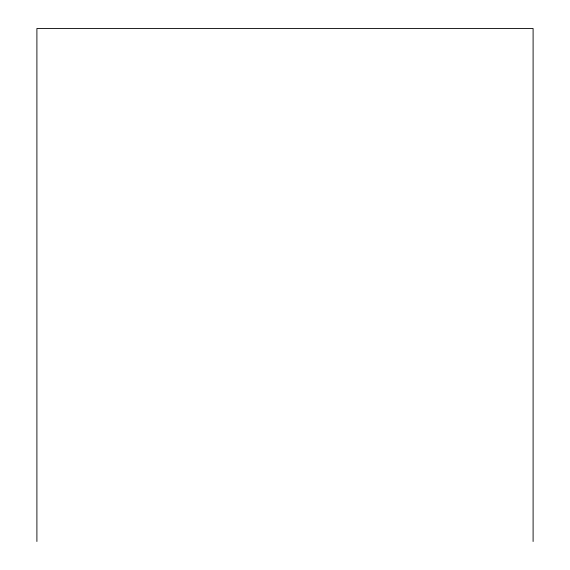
<?xml version="1.0" encoding="UTF-8"?>
<svg xmlns="http://www.w3.org/2000/svg" width="570" height="570" viewBox="0 0 570 570"><rect width="100%" height="100%" fill="white"/><g stroke="black" fill="none" stroke-linecap="round" stroke-linejoin="round"><path stroke-width="0.85" d="M533.1 541.5L533.1 28.5L36.9 28.5L36.9 541.5"/></g></svg>
